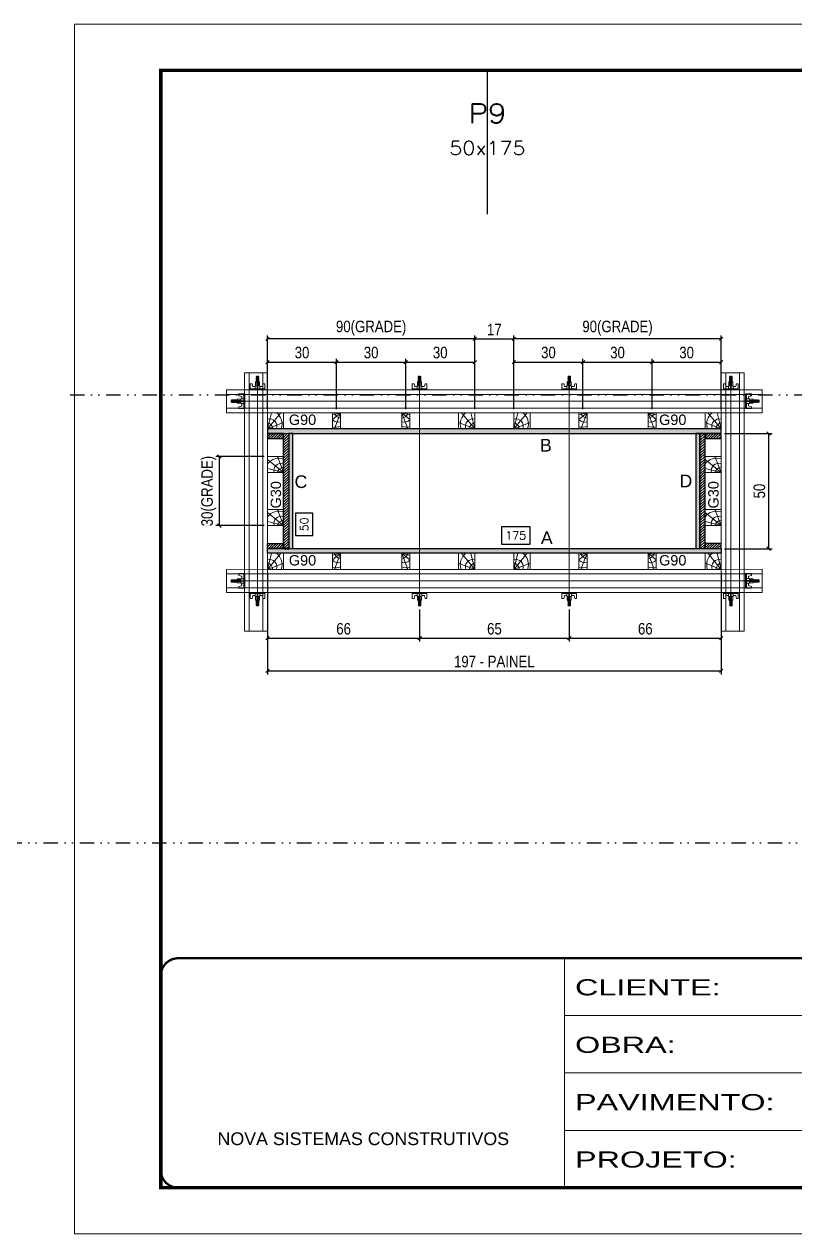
# Model space of a CAD drawing. Header units: millimetres. Extents: x 13777 to 27878, y -21631 to 6985.
# Drawn here: x 19138 to 19808, y 3638 to 4688 of the extents above; entities that cross this region are included whole.
import ezdxf
from ezdxf.enums import TextEntityAlignment as Align

# ---------------------------------------------------------------- set-up
doc = ezdxf.new("R2010")
doc.units = ezdxf.units.MM
for name, pattern in [('CONTINUO', [0]), ('DASHED', [0.75, 0.5, -0.25]), ('DIVIDE2', [0.625, 0.25, -0.125, 0, -0.125, 0, -0.125]), ('HIDDEN', [0.375, 0.25, -0.125])]:
    doc.linetypes.add(name, pattern=pattern)
for name, color, linetype in [('CHAPA', 1, 'Continuous'), ('COTA', 241, 'Continuous'), ('MEIO_PONT', 93, 'Continuous'), ('Nível', 160, 'Continuous'), ('SARRAFO', 251, 'Continuous'), ('Texto de Titulo', 7, 'Continuous'), ('Texto Qtd Sarr', 242, 'Continuous'), ('TEXTO_GERAL', 7, 'Continuous')]:
    doc.layers.add(name, color=color, linetype=linetype)
for name, color, linetype, lineweight in [('Folhas', 255, 'Continuous', 9), ('Hachura', 251, 'Continuous', 9), ('Madeira', 126, 'Continuous', 18), ('Perfil Metálico', 224, 'Continuous', 18), ('SARRAFO DE PRESSAO', 251, 'DASHED', 9), ('Texto Seção', 7, 'Continuous', 15)]:
    doc.layers.add(name, color=color, linetype=linetype, lineweight=lineweight)
doc.styles.add('ARIAL', font='arial.ttf')
doc.styles.add('COTA TECNICA 2X', font='techl___.ttf', dxfattribs={"height": 10})
doc.styles.add('ROMANS', font='romans.shx')
doc.styles.add('SANSSERIF', font='sas_____.pfb')
doc.styles.add('Tecnologia', font='')
doc.styles.get('Tecnologia').set_extended_font_data('Forgotten Futurist')
doc.dimstyles.new('SECAO PILAR', dxfattribs={"dimtxt": 10, "dimasz": 3, "dimexe": 3, "dimexo": 3, "dimgap": 3, "dimtad": 1, "dimdec": 1, "dimlfac": 0.5, "dimzin": 12, "dimdsep": 46, "dimtxsty": 'COTA TECNICA 2X', "dimblk1": 'OBLIQUE', "dimblk2": 'OBLIQUE', "dimsah": 1, "dimcen": 0.9, "dimclrd": 256, "dimclre": 256, "dimclrt": 256, "dimadec": 1, "dimazin": 3, "dimtfac": 1, "dimtdec": 1, "dimtmove": 0, "dimatfit": 3, "dimfxl": 1, "dimtolj": 1, "dimtzin": 12, "dimarcsym": 0})
doc.dimstyles.new('SECÇÃO 2', dxfattribs={"dimtxt": 7, "dimasz": 6, "dimexe": 0.18, "dimexo": 2, "dimgap": -4, "dimtad": 3, "dimdec": 1, "dimlfac": 0.5, "dimzin": 12, "dimdsep": 46, "dimtxsty": 'ROMANS', "dimblk": 'ARCHTICK', "dimcen": 0.09, "dimse1": 1, "dimse2": 1, "dimsd1": 1, "dimsd2": 1, "dimclrd": 180, "dimclre": 5, "dimclrt": 1, "dimadec": 0, "dimazin": 3, "dimtfac": 1, "dimtdec": 1, "dimtofl": 0, "dimtmove": 0, "dimatfit": 3, "dimldrblk": 'ARCHTICK', "dimfxl": 1, "dimtolj": 1, "dimtzin": 0, "dimarcsym": 0})

# ---------------------------------------------------------------- blocks, each defined once
blk = doc.blocks.new('9999999999')
at = {"color": 30, "linetype": 'CONTINUO'}
for p, q in [((98564.6, 34230.2), (98564.6, 34429.4)), ((98564.6, 34379.6), (99584, 34379.6)), ((98564.6, 34329.8), (99488, 34329.8)), ((99584, 34329.8), (99488, 34329.8)), ((99488, 34329.8), (99488, 34230.2)), ((98564.6, 34280), (99488, 34280))]:
    blk.add_line(p, q, dxfattribs=at)
at = {"color": 30, "linetype": 'CONTINUO', "const_width": 2}
blk.add_lwpolyline([(99584, 34230.2), (99584, 34414.4, 0.414214), (99569, 34429.4), (98229, 34429.4, 0.414214), (98214, 34414.4), (98214, 34245.2, 0.414214), (98229, 34230.2), (99584, 34230.2)], format="xyb", dxfattribs=at)
at = {"layer": 'Folhas'}
blk.add_lwpolyline([(98139, 34190.2), (99624, 34190.2), (99624, 35240.2), (98139, 35240.2)], close=True, dxfattribs=at)
at = {"layer": 'Folhas', "color": 30, "const_width": 3}
blk.add_lwpolyline([(98214, 34230.2), (99584, 34230.2), (99584, 35200.2), (98214, 35200.2)], close=True, dxfattribs=at)
at = {"color": 7, "linetype": 'Continuous', "ltscale": 5, "style": 'ARIAL'}
for s, height, p in [('SKR', 15.48, (98837.7, 34393.1)), ('LEAF LOEFGREN', 15.483, (98837.7, 34343.3)), ('3° SUBSOLO', 15.48, (98837.7, 34293.5)), ('NOVA SISTEMAS CONSTRUTIVOS', 11.059, (98263.2, 34267.2)), ('PILARES', 15.48, (98837.7, 34243.7))]:
    blk.add_text(s, height=height, dxfattribs=at).set_placement(p)
at = {"layer": 'Folhas', "color": 7, "style": 'Tecnologia', "width": 1.5}
for s, p in [('CLIENTE:', (98573.7, 34397.2)), ('OBRA:', (98573.7, 34347.3)), ('PAVIMENTO:', (98573.7, 34297.5)), ('PROJETO:', (98573.7, 34247.7))]:
    blk.add_text(s, height=14, dxfattribs=at).set_placement(p)
blk = doc.blocks.new('*D1162')
at = {"layer": 'COTA', "color": 180, "lineweight": -2, "transparency": 16777216}
for p, q in [((19389, 4263.1), (19374, 4263.1)), ((19374, 4263.1), (19374, 4243.7)), ((19389, 4243.7), (19389, 4263.1)), ((19374, 4243.7), (19389, 4243.7))]:
    blk.add_line(p, q, dxfattribs=at)
at = {"layer": 'Defpoints', "color": 0, "transparency": 16777216}
for p in [(19388.9, 4332.3), (19388.9, 4232.3), (19393, 4232.3)]:
    blk.add_point(p, dxfattribs=at)
at = {"layer": 'COTA', "color": 1, "transparency": 16777216, "insert": (19381.5, 4253.4), "char_height": 7, "attachment_point": 5, "rotation": 90, "style": 'ROMANS'}
blk.add_mtext('\\A1;50', dxfattribs=at)
blk = doc.blocks.new('_ArchTick')
at = {"color": 0, "linetype": 'ByBlock', "const_width": 0.15}
blk.add_lwpolyline([(-0.5, -0.5), (0.5, 0.5)], dxfattribs=at)
blk = doc.blocks.new('*D1163')
at = {"layer": 'COTA', "color": 180, "lineweight": -2, "transparency": 16777216}
for p, q in [((19577.7, 4251.3), (19552.7, 4251.3)), ((19552.7, 4251.3), (19552.7, 4236.3)), ((19577.7, 4236.3), (19577.7, 4251.3)), ((19552.7, 4236.3), (19577.7, 4236.3))]:
    blk.add_line(p, q, dxfattribs=at)
at = {"layer": 'Defpoints', "color": 0, "transparency": 16777216}
for p in [(19371.6, 4232.3), (19721.6, 4232.3), (19721.6, 4232.3)]:
    blk.add_point(p, dxfattribs=at)
at = {"layer": 'COTA', "color": 1, "transparency": 16777216, "insert": (19565.2, 4243.8), "char_height": 7, "attachment_point": 5, "style": 'ROMANS'}
blk.add_mtext('\\A1;175', dxfattribs=at)
blk = doc.blocks.new('_Oblique')
at = {"color": 0, "linetype": 'ByBlock', "lineweight": -2}
blk.add_line((-0.5, -0.5), (0.5, 0.5), dxfattribs=at)
blk = doc.blocks.new('*D1164')
at = {"layer": 'COTA', "lineweight": -2, "transparency": 16777216}
for p, q in [((19349.6, 4211.3), (19349.6, 4123.2)), ((19743.6, 4211.4), (19743.6, 4123.2)), ((19349.6, 4126.2), (19743.6, 4126.2))]:
    blk.add_line(p, q, dxfattribs=at)
at = {"layer": 'Defpoints', "color": 0, "transparency": 16777216}
for p in [(19349.6, 4214.3), (19743.6, 4214.4), (19743.6, 4126.2)]:
    blk.add_point(p, dxfattribs=at)
at = {"layer": 'COTA', "lineweight": -2, "transparency": 16777216, "xscale": 3, "yscale": 3, "zscale": 3, "rotation": 180}
blk.add_blockref('_Oblique', (19349.6, 4126.2), dxfattribs=at)
at = {"layer": 'COTA', "lineweight": -2, "transparency": 16777216, "xscale": 3, "yscale": 3, "zscale": 3}
blk.add_blockref('_Oblique', (19743.6, 4126.2), dxfattribs=at)
at = {"layer": 'COTA', "transparency": 16777216, "insert": (19546.6, 4134.3), "char_height": 10, "attachment_point": 5, "style": 'COTA TECNICA 2X'}
blk.add_mtext('\\A1;197 - PAINEL', dxfattribs=at)
blk = doc.blocks.new('*D1165')
at = {"layer": 'COTA', "lineweight": -2, "transparency": 16777216}
for p, q in [((19349.6, 4211.3), (19349.6, 4151.6)), ((19481.7, 4179.5), (19481.7, 4151.6)), ((19349.6, 4154.6), (19481.7, 4154.6))]:
    blk.add_line(p, q, dxfattribs=at)
at = {"layer": 'Defpoints', "color": 0, "transparency": 16777216}
for p in [(19349.6, 4214.3), (19481.7, 4182.5), (19481.7, 4154.6)]:
    blk.add_point(p, dxfattribs=at)
at = {"layer": 'COTA', "lineweight": -2, "transparency": 16777216, "xscale": 3, "yscale": 3, "zscale": 3, "rotation": 180}
blk.add_blockref('_Oblique', (19349.6, 4154.6), dxfattribs=at)
at = {"layer": 'COTA', "lineweight": -2, "transparency": 16777216, "xscale": 3, "yscale": 3, "zscale": 3}
blk.add_blockref('_Oblique', (19481.7, 4154.6), dxfattribs=at)
at = {"layer": 'COTA', "transparency": 16777216, "insert": (19415.7, 4162.7), "char_height": 10, "attachment_point": 5, "style": 'COTA TECNICA 2X'}
blk.add_mtext('\\A1;66', dxfattribs=at)
blk = doc.blocks.new('*D1166')
at = {"layer": 'COTA', "lineweight": -2, "transparency": 16777216}
for p, q in [((19743.6, 4211.3), (19743.6, 4151.6)), ((19611.7, 4179.5), (19611.7, 4151.6)), ((19611.7, 4154.6), (19743.6, 4154.6))]:
    blk.add_line(p, q, dxfattribs=at)
at = {"layer": 'Defpoints', "color": 0, "transparency": 16777216}
for p in [(19743.6, 4214.3), (19611.7, 4182.5), (19743.6, 4154.6)]:
    blk.add_point(p, dxfattribs=at)
at = {"layer": 'COTA', "lineweight": -2, "transparency": 16777216, "xscale": 3, "yscale": 3, "zscale": 3, "rotation": 180}
blk.add_blockref('_Oblique', (19611.7, 4154.6), dxfattribs=at)
at = {"layer": 'COTA', "lineweight": -2, "transparency": 16777216, "xscale": 3, "yscale": 3, "zscale": 3}
blk.add_blockref('_Oblique', (19743.6, 4154.6), dxfattribs=at)
at = {"layer": 'COTA', "transparency": 16777216, "insert": (19677.7, 4162.7), "char_height": 10, "attachment_point": 5, "style": 'COTA TECNICA 2X'}
blk.add_mtext('\\A1;66', dxfattribs=at)
blk = doc.blocks.new('C')
at = {"layer": 'Hachura', "color": 0}
for p, q in [((0, 3.22), (0, -3.22)), ((0.45, 3.22), (0, 3.22)), ((0.46, 3.16), (0, 3.16)), ((0.46, 3.05), (0, 3.05)), ((0.46, 2.88), (0, 2.88)), ((0, 2.75), (0, -1.16)), ((0.46, 2.65), (0, 2.65)), ((0.46, 2.23), (0, 2.23)), ((0.46, 1.51), (0, 1.51)), ((0.39, 0.49), (0.17, 0.49)), ((0.45, -3.23), (0.45, 3.22)), ((0.45, 3.22), (2.58, 3.22)), ((1.74, 0.97), (0.45, 0.97)), ((1.45, 0.1), (0.45, 0.1)), ((1.35, 1.94), (1.35, 0.96)), ((2.58, 2.39), (1.47, 2.09)), ((1.74, -0.97), (1.74, 0.97)), ((1.74, 0.97), (1.74, 0.84)), ((1.74, 0.97), (1.74, 0.84)), ((1.74, 0.84), (3.35, 0.84)), ((3.35, 0.45), (1.74, 0.45)), ((2.58, 3.22), (2.58, 2.39)), ((3.32, 0.84), (3.32, -0.84)), ((3.35, 0.84), (3.35, -0.84)), ((3.68, 0.45), (3.35, 0.45)), ((3.84, -0.52), (3.35, 0.45)), ((3.35, 0.06), (3.67, -0.57)), ((3.68, 0.45), (4.16, -0.52)), ((3.72, 0.5), (4.25, -0.57)), ((4.37, -0.55), (3.83, 0.53)), ((4.15, 0.45), (3.93, 0.45)), ((4.42, -0.52), (3.93, 0.45)), ((4.15, 0.45), (4.26, 0.45)), ((4.26, 0.45), (4.74, -0.52)), ((4.3, 0.5), (4.83, -0.57)), ((4.95, -0.55), (4.41, 0.53)), ((4.51, 0.45), (4.84, 0.45)), ((5, -0.52), (4.51, 0.45)), ((4.84, 0.45), (5.32, -0.52)), ((4.88, 0.5), (5.41, -0.57)), ((5.53, -0.55), (4.99, 0.53)), ((5.58, -0.52), (5.09, 0.45)), ((5.42, 0.45), (5.09, 0.45)), ((5.58, -0.52), (5.09, 0.45)), ((5.42, 0.45), (5.74, -0.19)), ((5.46, 0.5), (5.74, -0.07)), ((5.74, 0.19), (5.57, 0.53)), ((5.74, 0.32), (5.68, 0.45)), ((5.68, 0.45), (5.74, 0.45)), ((5.74, 0.45), (5.9, 0.29)), ((5.74, 0.45), (5.74, -0.52)), ((5.9, -0.36), (5.9, 0.29)), ((0.45, 0), (0, 0)), ((0.46, -1.52), (0, -1.52)), ((0.46, -2.23), (0, -2.23)), ((0.46, -2.65), (0, -2.65)), ((0.46, -2.88), (0, -2.88)), ((0.46, -3.05), (0, -3.05)), ((0.46, -3.16), (0, -3.16)), ((0, -3.22), (2.57, -3.22)), ((0.08, -0.48), (0.29, -0.48)), ((0.29, -0.48), (0.4, -0.48)), ((0.45, 0), (0.45, -0.97)), ((0.45, -0.16), (1.45, -0.16)), ((0.45, -0.65), (0.45, -0.32)), ((0.45, -3.23), (0.45, -0.65)), ((0.45, -0.97), (1.74, -0.97)), ((1.35, -1.94), (1.35, -0.97)), ((2.58, -2.39), (1.47, -2.1)), ((3.35, -0.32), (1.74, -0.32)), ((3.35, -0.84), (1.74, -0.84)), ((2.58, -3.23), (2.58, -2.39)), ((3.35, -0.07), (3.58, -0.52)), ((3.35, -0.52), (3.58, -0.52)), ((3.84, -0.52), (4.16, -0.52)), ((4.42, -0.52), (4.74, -0.52)), ((4.63, -0.52), (4.74, -0.52)), ((5, -0.52), (5.32, -0.52)), ((5.58, -0.52), (5.74, -0.52)), ((5.74, -0.52), (5.9, -0.36)), ((5.74, -0.52), (5.74, -0.52))]:
    blk.add_line(p, q, dxfattribs=at)
for centre, radius, start, end in [((1.52, 1.94), 0.161, 104.7436, 180), ((1.44, -0.03), 0.129, 272.695, 87.305), ((3.81, 0.39), 0.143, 25.5688, 154.4312), ((4.39, 0.39), 0.143, 25.5688, 154.4312), ((4.97, 0.39), 0.143, 25.5688, 154.4312), ((5.55, 0.39), 0.143, 25.5688, 154.4312), ((0.17, -0.37), 0.174, 221.744, 317.8592), ((1.52, -1.94), 0.161, 180, 255.2564), ((3.71, -0.4), 0.174, 222.1408, 318.256), ((4.29, -0.4), 0.174, 222.1408, 318.256), ((4.87, -0.4), 0.174, 222.1408, 318.256), ((5.45, -0.4), 0.174, 222.1408, 318.256), ((5.61, -0.4), 0.174, 317.8592, 318.256)]:
    blk.add_arc(centre, radius, start, end, dxfattribs=at)
blk = doc.blocks.new('*D1183')
at = {"layer": 'COTA', "lineweight": -2, "transparency": 16777216}
for p, q in [((19481.7, 4179.5), (19481.7, 4151.6)), ((19611.7, 4179.5), (19611.7, 4151.6)), ((19481.7, 4154.6), (19611.7, 4154.6))]:
    blk.add_line(p, q, dxfattribs=at)
at = {"layer": 'Defpoints', "color": 0, "transparency": 16777216}
for p in [(19481.7, 4182.5), (19611.7, 4182.5), (19611.7, 4154.6)]:
    blk.add_point(p, dxfattribs=at)
at = {"layer": 'COTA', "lineweight": -2, "transparency": 16777216, "xscale": 3, "yscale": 3, "zscale": 3, "rotation": 180}
blk.add_blockref('_Oblique', (19481.7, 4154.6), dxfattribs=at)
at = {"layer": 'COTA', "lineweight": -2, "transparency": 16777216, "xscale": 3, "yscale": 3, "zscale": 3}
blk.add_blockref('_Oblique', (19611.7, 4154.6), dxfattribs=at)
at = {"layer": 'COTA', "transparency": 16777216, "insert": (19546.7, 4162.7), "char_height": 10, "attachment_point": 5, "style": 'COTA TECNICA 2X'}
blk.add_mtext('\\A1;65', dxfattribs=at)
blk = doc.blocks.new('*D1167')
at = {"layer": 'COTA', "lineweight": -2, "transparency": 16777216}
for p, q in [((19563.6, 4353.3), (19563.6, 4397.2)), ((19563.6, 4394.2), (19623.6, 4394.2)), ((19623.6, 4353.3), (19623.6, 4397.2))]:
    blk.add_line(p, q, dxfattribs=at)
at = {"layer": 'Defpoints', "color": 0, "transparency": 16777216}
for p in [(19623.6, 4394.2), (19563.6, 4350.3), (19623.6, 4350.3)]:
    blk.add_point(p, dxfattribs=at)
at = {"layer": 'COTA', "lineweight": -2, "transparency": 16777216, "xscale": 3, "yscale": 3, "zscale": 3, "rotation": 180}
blk.add_blockref('_Oblique', (19563.6, 4394.2), dxfattribs=at)
at = {"layer": 'COTA', "lineweight": -2, "transparency": 16777216, "xscale": 3, "yscale": 3, "zscale": 3}
blk.add_blockref('_Oblique', (19623.6, 4394.2), dxfattribs=at)
at = {"layer": 'COTA', "transparency": 16777216, "insert": (19593.6, 4402.5), "char_height": 10, "attachment_point": 5, "style": 'COTA TECNICA 2X'}
blk.add_mtext('\\A1;30', dxfattribs=at)
blk = doc.blocks.new('*D1168')
at = {"layer": 'COTA', "lineweight": -2, "transparency": 16777216}
for p, q in [((19623.6, 4353.3), (19623.6, 4397.2)), ((19623.6, 4394.2), (19683.6, 4394.2)), ((19683.6, 4353.3), (19683.6, 4397.2))]:
    blk.add_line(p, q, dxfattribs=at)
at = {"layer": 'Defpoints', "color": 0, "transparency": 16777216}
for p in [(19683.6, 4394.2), (19623.6, 4350.3), (19683.6, 4350.3)]:
    blk.add_point(p, dxfattribs=at)
at = {"layer": 'COTA', "lineweight": -2, "transparency": 16777216, "xscale": 3, "yscale": 3, "zscale": 3, "rotation": 180}
blk.add_blockref('_Oblique', (19623.6, 4394.2), dxfattribs=at)
at = {"layer": 'COTA', "lineweight": -2, "transparency": 16777216, "xscale": 3, "yscale": 3, "zscale": 3}
blk.add_blockref('_Oblique', (19683.6, 4394.2), dxfattribs=at)
at = {"layer": 'COTA', "transparency": 16777216, "insert": (19653.6, 4402.5), "char_height": 10, "attachment_point": 5, "style": 'COTA TECNICA 2X'}
blk.add_mtext('\\A1;30', dxfattribs=at)
blk = doc.blocks.new('*D1169')
at = {"layer": 'COTA', "lineweight": -2, "transparency": 16777216}
for p, q in [((19683.6, 4353.3), (19683.6, 4397.2)), ((19683.6, 4394.2), (19743.6, 4394.2)), ((19743.6, 4353.3), (19743.6, 4397.2))]:
    blk.add_line(p, q, dxfattribs=at)
at = {"layer": 'Defpoints', "color": 0, "transparency": 16777216}
for p in [(19743.6, 4394.2), (19683.6, 4350.3), (19743.6, 4350.3)]:
    blk.add_point(p, dxfattribs=at)
at = {"layer": 'COTA', "lineweight": -2, "transparency": 16777216, "xscale": 3, "yscale": 3, "zscale": 3, "rotation": 180}
blk.add_blockref('_Oblique', (19683.6, 4394.2), dxfattribs=at)
at = {"layer": 'COTA', "lineweight": -2, "transparency": 16777216, "xscale": 3, "yscale": 3, "zscale": 3}
blk.add_blockref('_Oblique', (19743.6, 4394.2), dxfattribs=at)
at = {"layer": 'COTA', "transparency": 16777216, "insert": (19713.6, 4402.5), "char_height": 10, "attachment_point": 5, "style": 'COTA TECNICA 2X'}
blk.add_mtext('\\A1;30', dxfattribs=at)
blk = doc.blocks.new('*D1184')
at = {"layer": 'COTA', "lineweight": -2, "transparency": 16777216}
for p, q in [((19563.6, 4353.3), (19563.6, 4417.4)), ((19743.6, 4414.4), (19563.6, 4414.4)), ((19743.6, 4353.3), (19743.6, 4417.4))]:
    blk.add_line(p, q, dxfattribs=at)
at = {"layer": 'Defpoints', "color": 0, "transparency": 16777216}
for p in [(19563.6, 4414.4), (19563.6, 4350.3), (19743.6, 4350.3)]:
    blk.add_point(p, dxfattribs=at)
at = {"layer": 'COTA', "lineweight": -2, "transparency": 16777216, "xscale": 3, "yscale": 3, "zscale": 3, "rotation": 180}
blk.add_blockref('_Oblique', (19563.6, 4414.4), dxfattribs=at)
at = {"layer": 'COTA', "lineweight": -2, "transparency": 16777216, "xscale": 3, "yscale": 3, "zscale": 3}
blk.add_blockref('_Oblique', (19743.6, 4414.4), dxfattribs=at)
at = {"layer": 'COTA', "transparency": 16777216, "insert": (19653.6, 4423.7), "char_height": 10, "attachment_point": 5, "style": 'COTA TECNICA 2X'}
blk.add_mtext('\\A1;90(GRADE)', dxfattribs=at)
blk = doc.blocks.new('*D1185')
at = {"layer": 'COTA', "lineweight": -2, "transparency": 16777216}
for p, q in [((19746.6, 4332.3), (19787.9, 4332.3)), ((19784.9, 4232.3), (19784.9, 4332.3)), ((19746.6, 4232.3), (19787.9, 4232.3))]:
    blk.add_line(p, q, dxfattribs=at)
at = {"layer": 'Defpoints', "color": 0, "transparency": 16777216}
for p in [(19743.6, 4332.3), (19784.9, 4332.3), (19743.6, 4232.3)]:
    blk.add_point(p, dxfattribs=at)
at = {"layer": 'COTA', "lineweight": -2, "transparency": 16777216, "xscale": 3, "yscale": 3, "zscale": 3}
for p, rotation in [((19784.9, 4332.3), 90), ((19784.9, 4232.3), 270)]:
    blk.add_blockref('_Oblique', p, dxfattribs=dict(at, rotation=rotation))
at = {"layer": 'COTA', "transparency": 16777216, "insert": (19776.8, 4282.3), "char_height": 10, "attachment_point": 5, "rotation": 90, "style": 'COTA TECNICA 2X'}
blk.add_mtext('\\A1;50', dxfattribs=at)
blk = doc.blocks.new('PONTALETE')
at = {"layer": 'Madeira'}
for q in [(2.71, 7), (7, 5.76), (7, 1.74)]:
    blk.add_line((0, 0), q, dxfattribs=at)
blk.add_lwpolyline([(0, 0), (7, 0), (7, 7), (0, 7)], close=True, dxfattribs=at)
for centre, radius, start, end in [((2.04, 0.06), 6.23, 37.2818, 109.0913), ((1.09, 0.9), 3.19, 343.603, 109.9847), ((-0.21, -0.78), 3.09, 14.6322, 86.0383)]:
    blk.add_arc(centre, radius, start, end, dxfattribs=at)
blk = doc.blocks.new('MEIO PONTALETE')
at = {"layer": 'Madeira'}
for q in [(2.71, 7), (3.5, 2.88), (3.5, 0.87)]:
    blk.add_line((0, 0), q, dxfattribs=at)
blk.add_lwpolyline([(0, 0), (3.5, 0), (3.5, 7), (0, 7)], close=True, dxfattribs=at)
for centre, radius, start, end in [((2.04, 0.06), 6.23, 76.4499, 109.0913), ((1.09, 0.9), 3.19, 40.9063, 109.9847), ((-0.21, -0.78), 3.09, 14.6322, 86.0383)]:
    blk.add_arc(centre, radius, start, end, dxfattribs=at)
blk = doc.blocks.new('*D1170')
at = {"layer": 'COTA', "lineweight": -2, "transparency": 16777216}
for p, q in [((19349.6, 4353.3), (19349.6, 4397.2)), ((19349.6, 4394.2), (19409.6, 4394.2)), ((19409.6, 4353.3), (19409.6, 4397.2))]:
    blk.add_line(p, q, dxfattribs=at)
at = {"layer": 'Defpoints', "color": 0, "transparency": 16777216}
for p in [(19409.6, 4394.2), (19349.6, 4350.3), (19409.6, 4350.3)]:
    blk.add_point(p, dxfattribs=at)
at = {"layer": 'COTA', "lineweight": -2, "transparency": 16777216, "xscale": 3, "yscale": 3, "zscale": 3, "rotation": 180}
blk.add_blockref('_Oblique', (19349.6, 4394.2), dxfattribs=at)
at = {"layer": 'COTA', "lineweight": -2, "transparency": 16777216, "xscale": 3, "yscale": 3, "zscale": 3}
blk.add_blockref('_Oblique', (19409.6, 4394.2), dxfattribs=at)
at = {"layer": 'COTA', "transparency": 16777216, "insert": (19379.6, 4402.5), "char_height": 10, "attachment_point": 5, "style": 'COTA TECNICA 2X'}
blk.add_mtext('\\A1;30', dxfattribs=at)
blk = doc.blocks.new('*D1171')
at = {"layer": 'COTA', "lineweight": -2, "transparency": 16777216}
for p, q in [((19409.6, 4353.3), (19409.6, 4397.2)), ((19409.6, 4394.2), (19469.6, 4394.2)), ((19469.6, 4353.3), (19469.6, 4397.2))]:
    blk.add_line(p, q, dxfattribs=at)
at = {"layer": 'Defpoints', "color": 0, "transparency": 16777216}
for p in [(19469.6, 4394.2), (19409.6, 4350.3), (19469.6, 4350.3)]:
    blk.add_point(p, dxfattribs=at)
at = {"layer": 'COTA', "lineweight": -2, "transparency": 16777216, "xscale": 3, "yscale": 3, "zscale": 3, "rotation": 180}
blk.add_blockref('_Oblique', (19409.6, 4394.2), dxfattribs=at)
at = {"layer": 'COTA', "lineweight": -2, "transparency": 16777216, "xscale": 3, "yscale": 3, "zscale": 3}
blk.add_blockref('_Oblique', (19469.6, 4394.2), dxfattribs=at)
at = {"layer": 'COTA', "transparency": 16777216, "insert": (19439.6, 4402.5), "char_height": 10, "attachment_point": 5, "style": 'COTA TECNICA 2X'}
blk.add_mtext('\\A1;30', dxfattribs=at)
blk = doc.blocks.new('*D1172')
at = {"layer": 'COTA', "lineweight": -2, "transparency": 16777216}
for p, q in [((19469.6, 4353.3), (19469.6, 4397.2)), ((19469.6, 4394.2), (19529.6, 4394.2)), ((19529.6, 4353.3), (19529.6, 4397.2))]:
    blk.add_line(p, q, dxfattribs=at)
at = {"layer": 'Defpoints', "color": 0, "transparency": 16777216}
for p in [(19529.6, 4394.2), (19469.6, 4350.3), (19529.6, 4350.3)]:
    blk.add_point(p, dxfattribs=at)
at = {"layer": 'COTA', "lineweight": -2, "transparency": 16777216, "xscale": 3, "yscale": 3, "zscale": 3, "rotation": 180}
blk.add_blockref('_Oblique', (19469.6, 4394.2), dxfattribs=at)
at = {"layer": 'COTA', "lineweight": -2, "transparency": 16777216, "xscale": 3, "yscale": 3, "zscale": 3}
blk.add_blockref('_Oblique', (19529.6, 4394.2), dxfattribs=at)
at = {"layer": 'COTA', "transparency": 16777216, "insert": (19499.6, 4402.5), "char_height": 10, "attachment_point": 5, "style": 'COTA TECNICA 2X'}
blk.add_mtext('\\A1;30', dxfattribs=at)
blk = doc.blocks.new('*D1173')
at = {"layer": 'COTA', "lineweight": -2, "transparency": 16777216}
for p, q in [((19349.6, 4353.3), (19349.6, 4417.4)), ((19529.6, 4414.4), (19349.6, 4414.4)), ((19529.6, 4353.3), (19529.6, 4417.4))]:
    blk.add_line(p, q, dxfattribs=at)
at = {"layer": 'Defpoints', "color": 0, "transparency": 16777216}
for p in [(19349.6, 4414.4), (19349.6, 4350.3), (19529.6, 4350.3)]:
    blk.add_point(p, dxfattribs=at)
at = {"layer": 'COTA', "lineweight": -2, "transparency": 16777216, "xscale": 3, "yscale": 3, "zscale": 3, "rotation": 180}
blk.add_blockref('_Oblique', (19349.6, 4414.4), dxfattribs=at)
at = {"layer": 'COTA', "lineweight": -2, "transparency": 16777216, "xscale": 3, "yscale": 3, "zscale": 3}
blk.add_blockref('_Oblique', (19529.6, 4414.4), dxfattribs=at)
at = {"layer": 'COTA', "transparency": 16777216, "insert": (19439.6, 4423.7), "char_height": 10, "attachment_point": 5, "style": 'COTA TECNICA 2X'}
blk.add_mtext('\\A1;90(GRADE)', dxfattribs=at)
blk = doc.blocks.new('*D1186')
at = {"layer": 'COTA', "lineweight": -2, "transparency": 16777216}
for p, q in [((19529.6, 4353.3), (19529.6, 4417.4)), ((19529.6, 4414.4), (19563.6, 4414.4)), ((19563.6, 4353.3), (19563.6, 4417.4))]:
    blk.add_line(p, q, dxfattribs=at)
at = {"layer": 'Defpoints', "color": 0, "transparency": 16777216}
for p in [(19563.6, 4414.4), (19529.6, 4350.3), (19563.6, 4350.3)]:
    blk.add_point(p, dxfattribs=at)
at = {"layer": 'COTA', "lineweight": -2, "transparency": 16777216, "xscale": 3, "yscale": 3, "zscale": 3, "rotation": 180}
blk.add_blockref('_Oblique', (19529.6, 4414.4), dxfattribs=at)
at = {"layer": 'COTA', "lineweight": -2, "transparency": 16777216, "xscale": 3, "yscale": 3, "zscale": 3}
blk.add_blockref('_Oblique', (19563.6, 4414.4), dxfattribs=at)
at = {"layer": 'COTA', "transparency": 16777216, "insert": (19546.6, 4422.5), "char_height": 10, "attachment_point": 5, "style": 'COTA TECNICA 2X'}
blk.add_mtext('\\A1;17', dxfattribs=at)
blk = doc.blocks.new('titulo1')
at = {"layer": 'Defpoints', "color": 252, "linetype": 'HIDDEN', "ltscale": 2}
blk.add_line((0, 0), (0, 125), dxfattribs=at)
at = {"layer": 'Defpoints', "style": 'ROMANS', "oblique": 15}
blk.add_attdef('FOLHA', text='', height=10, dxfattribs=at).set_placement((0, 15.6), align=Align.MIDDLE_CENTER)
at = {"layer": 'Texto Qtd Sarr', "color": 3, "style": 'ROMANS', "oblique": 15}
for tag, height, p in [('TITULO', 17, (0, 71.4)), ('SEÇÃO', 12, (0, 41.5))]:
    blk.add_attdef(tag, text='', height=height, dxfattribs=at).set_placement(p, align=Align.MIDDLE_CENTER)
blk = doc.blocks.new('*D1174')
at = {"layer": 'COTA', "lineweight": -2, "transparency": 16777216}
for p, q in [((19346.6, 4312.3), (19304.8, 4312.3)), ((19307.8, 4252.3), (19307.8, 4312.3)), ((19346.6, 4252.3), (19304.8, 4252.3))]:
    blk.add_line(p, q, dxfattribs=at)
at = {"layer": 'Defpoints', "color": 0, "transparency": 16777216}
for p in [(19307.8, 4312.3), (19349.6, 4312.3), (19349.6, 4252.3)]:
    blk.add_point(p, dxfattribs=at)
at = {"layer": 'COTA', "lineweight": -2, "transparency": 16777216, "xscale": 3, "yscale": 3, "zscale": 3}
for p, rotation in [((19307.8, 4312.3), 90), ((19307.8, 4252.3), 270)]:
    blk.add_blockref('_Oblique', p, dxfattribs=dict(at, rotation=rotation))
at = {"layer": 'COTA', "transparency": 16777216, "insert": (19298.6, 4282.3), "char_height": 10, "attachment_point": 5, "rotation": 90, "style": 'COTA TECNICA 2X'}
blk.add_mtext('\\A1;30(GRADE)', dxfattribs=at)

msp = doc.modelspace()

# ---------------------------------------------------------------- hatches: boundary and pattern name
at = {"layer": 'Hachura'}
h = msp.add_hatch(color=256, dxfattribs=at)
h.dxf.hatch_style = 1
h.paths.add_polyline_path([(19743.62, 4332.32), (19743.62, 4336.32), (19349.62, 4336.32), (19349.62, 4332.32)])
h = msp.add_hatch(dxfattribs=at)
h.set_pattern_fill('ANSI31', color=256, scale=0.5, angle=180, style=0)
h.set_pattern_definition([(225, (10225.6681, -18597.0914), (1.12253202, -1.12253202), [])])
h.paths.add_polyline_path([(19363.62, 4332.32), (19363.62, 4327.92), (19349.62, 4327.92), (19349.62, 4332.32)])
h = msp.add_hatch(dxfattribs=at)
h.set_pattern_fill('ANSI31', color=256, scale=0.5, angle=180, style=0)
h.set_pattern_definition([(225, (10225.6681, -18688.0914), (1.12253202, -1.12253202), [])])
h.paths.add_polyline_path([(19363.62, 4231.32), (19368.02, 4231.32), (19368.02, 4331.32), (19363.62, 4331.32)])
h = msp.add_hatch(color=256, dxfattribs=at)
h.dxf.hatch_style = 1
h.paths.add_polyline_path([(19368.02, 4231.32), (19371.62, 4231.32), (19371.62, 4331.32), (19368.02, 4331.32)])
h = msp.add_hatch(color=256, dxfattribs=at)
h.dxf.hatch_style = 1
h.paths.add_polyline_path([(19721.62, 4232.32), (19725.22, 4232.32), (19725.22, 4332.32), (19721.62, 4332.32)])
h = msp.add_hatch(dxfattribs=at)
h.set_pattern_fill('ANSI31', color=256, scale=0.5, angle=180, style=0)
h.set_pattern_definition([(225, (10240.6681, -18687.0914), (1.12253202, -1.12253202), [])])
h.paths.add_polyline_path([(19729.62, 4232.32), (19725.22, 4232.32), (19725.22, 4332.32), (19729.62, 4332.32)])
h = msp.add_hatch(dxfattribs=at)
h.set_pattern_fill('ANSI31', color=256, scale=0.5, angle=180, style=0)
h.set_pattern_definition([(225, (10605.6681, -18597.0914), (1.12253202, -1.12253202), [])])
h.paths.add_polyline_path([(19743.62, 4332.32), (19743.62, 4327.92), (19729.62, 4327.92), (19729.62, 4332.32)])
h = msp.add_hatch(dxfattribs=at)
h.set_pattern_fill('ANSI31', color=256, scale=0.5, angle=180, style=0)
h.set_pattern_definition([(225, (10225.6681, -18659.0914), (1.12253202, -1.12253202), [])])
h.paths.add_polyline_path([(19363.62, 4232.32), (19363.62, 4236.72), (19349.62, 4236.72), (19349.62, 4232.32)])
h = msp.add_hatch(color=256, dxfattribs=at)
h.dxf.hatch_style = 1
h.paths.add_polyline_path([(19743.62, 4232.32), (19743.62, 4228.32), (19349.62, 4228.32), (19349.62, 4232.32)])
h = msp.add_hatch(dxfattribs=at)
h.set_pattern_fill('ANSI31', color=256, scale=0.5, angle=180, style=0)
h.set_pattern_definition([(225, (10240.6681, -18659.0914), (1.12253202, -1.12253202), [])])
h.paths.add_polyline_path([(19729.62, 4232.32), (19729.62, 4236.72), (19743.62, 4236.72), (19743.62, 4232.32)])

# ---------------------------------------------------------------- linework, layer by layer
at = {"layer": 'CHAPA'}
for points in [[(19743.62, 4332.32), (19743.62, 4336.32), (19349.62, 4336.32), (19349.62, 4332.32)], [(19368.02, 4232.32), (19371.62, 4232.32), (19371.62, 4332.32), (19368.02, 4332.32)], [(19721.62, 4232.32), (19725.22, 4232.32), (19725.22, 4332.32), (19721.62, 4332.32)], [(19743.62, 4232.32), (19743.62, 4228.32), (19349.62, 4228.32), (19349.62, 4232.32)]]:
    msp.add_lwpolyline(points, close=True, dxfattribs=at)
at = {"layer": 'Hachura'}
for p, q in [((19340.93, 4183.55), (19340.93, 4377.29)), ((19481.62, 4183.55), (19481.62, 4377.29)), ((19611.62, 4183.55), (19611.62, 4377.29)), ((19752.01, 4183.55), (19752.01, 4377.29)), ((19319.14, 4360.32), (19771.77, 4360.3)), ((19319.14, 4204.32), (19771.77, 4204.33))]:
    msp.add_line(p, q, dxfattribs=at)
at = {"layer": 'Madeira'}
for points in [[(19349.62, 4336.32), (19349.62, 4350.32), (19529.62, 4350.32), (19529.62, 4336.32)], [(19563.62, 4336.32), (19563.62, 4350.32), (19743.62, 4350.32), (19743.62, 4336.32)], [(19363.62, 4252.32), (19349.62, 4252.32), (19349.62, 4312.31), (19363.62, 4312.31)], [(19743.62, 4252.32), (19729.62, 4252.32), (19729.62, 4312.31), (19743.62, 4312.31)], [(19349.62, 4214.32), (19349.62, 4228.32), (19529.62, 4228.32), (19529.62, 4214.32)], [(19563.62, 4214.32), (19563.62, 4228.32), (19743.62, 4228.32), (19743.62, 4214.32)]]:
    msp.add_lwpolyline(points, close=True, dxfattribs=at)
at = {"layer": 'Nível', "color": 4, "linetype": 'DIVIDE2', "ltscale": 50}
for p, q in [((19178.11, 4365.86), (21527.29, 4365.86)), ((13777.11, 3976.86), (21531.15, 3976.86))]:
    msp.add_line(p, q, dxfattribs=at)
at = {"layer": 'Perfil Metálico'}
for p, q in [((19333.65, 4384.92), (19333.65, 4160.82)), ((19345.65, 4384.92), (19345.65, 4160.82)), ((19747.67, 4384.92), (19747.67, 4160.82)), ((19759.67, 4384.92), (19759.67, 4160.82)), ((19779.34, 4366.26), (19313.9, 4366.26)), ((19779.34, 4354.26), (19313.9, 4354.26)), ((19779.34, 4210.32), (19313.9, 4210.32)), ((19779.34, 4198.32), (19313.9, 4198.32))]:
    msp.add_line(p, q, dxfattribs=at)
for points in [[(19349.59, 4384.92), (19329.59, 4384.92), (19329.65, 4160.82), (19349.65, 4160.82)], [(19763.61, 4384.92), (19743.61, 4384.92), (19743.67, 4160.82), (19763.67, 4160.82)], [(19779.34, 4350.32), (19779.34, 4370.32), (19313.9, 4370.26), (19313.9, 4350.26)], [(19313.9, 4214.32), (19313.9, 4194.32), (19779.34, 4194.38), (19779.34, 4214.38)]]:
    msp.add_lwpolyline(points, close=True, dxfattribs=at)
at = {"layer": 'SARRAFO'}
for points in [[(19349.62, 4327.92), (19363.62, 4327.92), (19363.62, 4332.32), (19349.62, 4332.32)], [(19349.62, 4327.92), (19363.62, 4327.92), (19363.62, 4332.32), (19349.62, 4332.32)], [(19368.02, 4332.32), (19368.02, 4232.32), (19363.62, 4232.32), (19363.62, 4332.32)], [(19368.02, 4332.32), (19368.02, 4232.32), (19363.62, 4232.32), (19363.62, 4332.32)], [(19725.22, 4332.32), (19725.22, 4232.32), (19729.62, 4232.32), (19729.62, 4332.32)], [(19725.22, 4332.32), (19725.22, 4232.32), (19729.62, 4232.32), (19729.62, 4332.32)], [(19729.62, 4327.92), (19743.62, 4327.92), (19743.62, 4332.32), (19729.62, 4332.32)], [(19729.62, 4327.92), (19743.62, 4327.92), (19743.62, 4332.32), (19729.62, 4332.32)], [(19349.62, 4236.72), (19363.62, 4236.72), (19363.62, 4232.32), (19349.62, 4232.32)], [(19349.62, 4236.72), (19363.62, 4236.72), (19363.62, 4232.32), (19349.62, 4232.32)], [(19743.62, 4236.72), (19729.62, 4236.72), (19729.62, 4232.32), (19743.62, 4232.32)], [(19743.62, 4236.72), (19729.62, 4236.72), (19729.62, 4232.32), (19743.62, 4232.32)]]:
    msp.add_lwpolyline(points, close=True, dxfattribs=at)

# ---------------------------------------------------------------- block references
at = {"layer": 'Hachura', "linetype": 'Continuous', "yscale": 2, "zscale": 2}
for p, xscale, rotation in [((19340.94, 4370.29), -2, 270), ((19481.61, 4370.29), 2, 90.00000000000001), ((19611.61, 4370.29), 2, 90.00000000000001), ((19752, 4370.29), 2, 90.00000000000001), ((19329.94, 4360.32), 2, 180), ((19764.77, 4360.29), -2, 180), ((19340.93, 4194.35), 2, 270), ((19481.62, 4194.35), -2, 90), ((19611.62, 4194.35), -2, 90), ((19752.01, 4194.35), -2, 90)]:
    msp.add_blockref('C', p, dxfattribs=dict(at, xscale=xscale, rotation=rotation))
for p, xscale in [((19329.94, 4204.32), -2), ((19764.77, 4204.34), 2)]:
    msp.add_blockref('C', p, dxfattribs=dict(at, xscale=xscale))
at = {"layer": 'MEIO_PONT'}
for name, p, xscale, yscale, zscale, rotation in [('PONTALETE', (19349.62, 4336.32), -2, 2, 2, 270), ('MEIO PONTALETE', (19413.12, 4350.32), 1.999999997962732, 1.999999997962732, 1.999999997962732, 180), ('MEIO PONTALETE', (19466.12, 4350.32), -1.999999997962732, 1.999999997962732, 1.999999997962732, 180), ('PONTALETE', (19529.62, 4336.32), 2, 2, 2, 89.99999999999997), ('PONTALETE', (19563.62, 4336.32), -2, 2, 2, 270), ('MEIO PONTALETE', (19627.12, 4350.32), 1.999999997962732, 1.999999997962732, 1.999999997962732, 180), ('MEIO PONTALETE', (19680.12, 4350.32), -1.999999997962732, 1.999999997962732, 1.999999997962732, 180), ('PONTALETE', (19743.62, 4336.32), 2, 2, 2, 89.99999999999997), ('PONTALETE', (19349.62, 4214.32), -2, 2, 2, 270), ('MEIO PONTALETE', (19413.12, 4228.32), 1.999999997962732, 1.999999997962732, 1.999999997962732, 180), ('MEIO PONTALETE', (19466.12, 4228.32), -1.999999997962732, 1.999999997962732, 1.999999997962732, 180), ('PONTALETE', (19529.62, 4214.32), 2, 2, 2, 89.99999999999997), ('PONTALETE', (19563.62, 4214.32), -2, 2, 2, 270), ('MEIO PONTALETE', (19627.12, 4228.32), 1.999999997962732, 1.999999997962732, 1.999999997962732, 180), ('MEIO PONTALETE', (19680.12, 4228.32), -1.999999997962732, 1.999999997962732, 1.999999997962732, 180), ('PONTALETE', (19743.62, 4214.32), 2, 2, 2, 89.99999999999997)]:
    msp.add_blockref(name, p, dxfattribs=dict(at, xscale=xscale, yscale=yscale, zscale=zscale, rotation=rotation))
at = {"layer": 'MEIO_PONT', "xscale": -2, "yscale": 2, "zscale": 2}
for p in [(19363.62, 4298.31), (19743.62, 4298.31), (19363.62, 4252.32), (19743.62, 4252.32)]:
    msp.add_blockref('PONTALETE', p, dxfattribs=at)
at = {"layer": 'SARRAFO DE PRESSAO', "color": 6, "linetype": 'ByBlock'}
msp.add_blockref('9999999999', (-78957.01, -30552.63), dxfattribs=at)
at = {"layer": 'Texto Seção'}
ref = msp.add_blockref('titulo1', (19540.62, 4522.58), dxfattribs=at)
ref.add_attrib('TITULO', 'P9', dxfattribs={"layer": 'Texto de Titulo', "color": 7, "height": 17, "style": 'ROMANS', "width": 1.1}).set_placement((19540.62, 4610.08), align=Align.MIDDLE_CENTER)
ref.add_attrib('SEÇÃO', '50x175', dxfattribs={"layer": 'Texto de Titulo', "color": 7, "height": 12, "style": 'ROMANS', "width": 1.1}).set_placement((19540.62, 4580.08), align=Align.MIDDLE_CENTER)

# ---------------------------------------------------------------- texts
at = {"layer": 'TEXTO_GERAL', "color": 0, "linetype": 'Continuous', "style": 'SANSSERIF'}
for p in [(19368.12, 4344.21), (19689.66, 4344.21), (19368.12, 4222.21), (19689.66, 4222.21)]:
    msp.add_text('G90', height=9, dxfattribs=at).set_placement(p, align=Align.MIDDLE_LEFT)
at = {"layer": 'TEXTO_GERAL', "style": 'ARIAL'}
for s, p in [('B', (19591.38, 4322.07)), ('C', (19378.64, 4290.46)), ('D', (19712.98, 4291.04)), ('A', (19592.13, 4241.84))]:
    msp.add_text(s, height=11, dxfattribs=at).set_placement(p, align=Align.MIDDLE_CENTER)
at = {"layer": 'TEXTO_GERAL', "color": 0, "linetype": 'Continuous', "char_height": 9, "width": 285.3299, "attachment_point": 7, "rotation": 90, "style": 'SANSSERIF'}
for insert in [(19361.48, 4267.17), (19741.48, 4267.17)]:
    msp.add_mtext('G30', dxfattribs=dict(at, insert=insert))

# ---------------------------------------------------------------- dimensions: what is measured, and where the dimension line sits
at = {"layer": 'COTA'}
for base, p1, p2, text, picture, middle in [((19349.6, 4414.44), (19529.6, 4350.31), (19349.6, 4350.32), '<>(GRADE)', '*D1173', (19439.6, 4423.66)), ((19563.62, 4414.44), (19743.61, 4350.31), (19563.62, 4350.32), '<>(GRADE)', '*D1184', (19653.62, 4423.66)), ((19743.62, 4126.16), (19349.62, 4214.33), (19743.62, 4214.37), '<> - PAINEL', '*D1164', (19546.62, 4134.26))]:
    dim = msp.add_linear_dim(base=base, p1=p1, p2=p2, text=text, dimstyle='SECAO PILAR', dxfattribs=at)
    dim.commit()
    dim.dimension.update_dxf_attribs({"geometry": picture, "text_midpoint": middle})
for base, p1, p2, picture, middle in [((19563.62, 4414.44), (19529.62, 4350.29), (19563.62, 4350.29), '*D1186', (19546.62, 4422.51)), ((19409.6, 4394.24), (19349.6, 4350.32), (19409.6, 4350.32), '*D1170', (19379.6, 4402.46)), ((19469.6, 4394.24), (19409.6, 4350.32), (19469.6, 4350.32), '*D1171', (19439.6, 4402.46)), ((19529.6, 4394.24), (19469.6, 4350.32), (19529.6, 4350.31), '*D1172', (19499.6, 4402.46)), ((19623.62, 4394.24), (19563.62, 4350.32), (19623.62, 4350.32), '*D1167', (19593.62, 4402.46)), ((19683.62, 4394.24), (19623.62, 4350.32), (19683.62, 4350.32), '*D1168', (19653.62, 4402.46)), ((19743.62, 4394.24), (19683.62, 4350.32), (19743.62, 4350.31), '*D1169', (19713.62, 4402.46)), ((19481.69, 4154.58), (19349.62, 4214.32), (19481.69, 4182.55), '*D1165', (19415.65, 4162.68)), ((19743.62, 4154.58), (19611.69, 4182.55), (19743.62, 4214.32), '*D1166', (19677.65, 4162.68)), ((19611.69, 4154.58), (19481.69, 4182.55), (19611.69, 4182.55), '*D1183', (19546.69, 4162.69))]:
    dim = msp.add_linear_dim(base=base, p1=p1, p2=p2, dimstyle='SECAO PILAR', dxfattribs=at)
    dim.commit()
    dim.dimension.update_dxf_attribs({"geometry": picture, "text_midpoint": middle})
dim = msp.add_linear_dim(base=(19393.04, 4232.32), p1=(19388.94, 4332.32), p2=(19388.94, 4232.32), angle=270, dimstyle='SECÇÃO 2', dxfattribs=at)
dim.commit()
dim.dimension.update_dxf_attribs({"geometry": '*D1162', "text_midpoint": (19393.04, 4253.39), "dimtype": 160})
dim = msp.add_linear_dim(base=(19784.92, 4332.32), p1=(19743.62, 4232.32), p2=(19743.62, 4332.32), angle=90, dimstyle='SECAO PILAR', dxfattribs=at)
dim.commit()
dim.dimension.update_dxf_attribs({"geometry": '*D1185', "text_midpoint": (19776.81, 4282.32)})
dim = msp.add_linear_dim(base=(19307.81, 4312.31), p1=(19349.62, 4252.32), p2=(19349.62, 4312.31), angle=90, text='<>(GRADE)', dimstyle='SECAO PILAR', dxfattribs=at)
dim.commit()
dim.dimension.update_dxf_attribs({"geometry": '*D1174', "text_midpoint": (19307.81, 4282.32), "dimtype": 160})
dim = msp.add_linear_dim(base=(19721.62, 4232.32), p1=(19371.62, 4232.32), p2=(19721.62, 4232.32), dimstyle='SECÇÃO 2', dxfattribs=at)
dim.commit()
dim.dimension.update_dxf_attribs({"geometry": '*D1163', "text_midpoint": (19565.18, 4232.32), "dimtype": 160})

doc.saveas('drawing.dxf')
